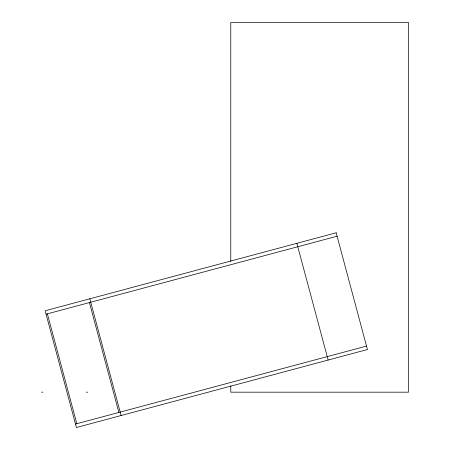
<?xml version="1.0" encoding="UTF-8"?>
<svg xmlns="http://www.w3.org/2000/svg" width="450" height="450" viewBox="0 0 450 450"><rect width="100%" height="100%" fill="white"/><g stroke="black" fill="none" stroke-linecap="round" stroke-linejoin="round"><path stroke-width="0.67" d="M46.063 314.196L337.084 236.216M75.504 424.069L366.525 346.089M41.496 392.175L42.857 392.175M86.383 392.175L87.744 392.175M296.865 243.315L328.146 360.051M89.82 298.794L121.101 415.53M89.426 302.58L118.862 412.447M47.379 313.841L76.821 423.714M230.777 261.456L230.777 22.5L408.504 22.5L408.504 392.175L230.777 392.175L230.777 385.853M336.167 232.785L45.146 310.764L76.427 427.5L367.442 349.521L336.167 232.785"/></g></svg>
